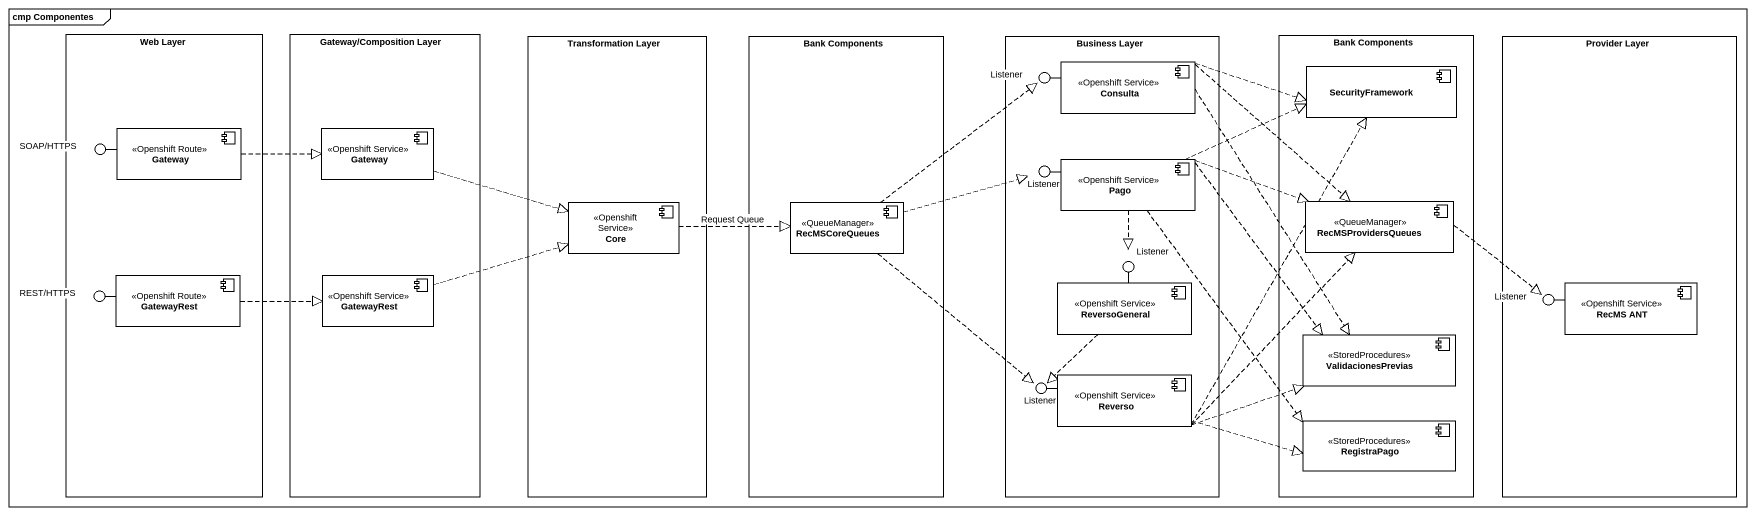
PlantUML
@startuml
mainframe cmp Componentes
rectangle "Web Layer" as Web_Layer {
  component Gateway <<Openshift Route>>
  component GatewayRest <<Openshift Route>>
}
rectangle "Gateway/Composition Layer" as Gateway_Composition_Layer {
  component "Gateway" as Gateway_2 <<Openshift Service>>
  component "GatewayRest" as GatewayRest_2 <<Openshift Service>>
}
rectangle "Transformation Layer" as Transformation_Layer {
  component Core <<Openshift Service>>
}
rectangle "Bank Components" as Bank_Components {
  component RecMSCoreQueues <<QueueManager>>
}
rectangle "Business Layer" as Business_Layer {
  component Consulta <<Openshift Service>>
  component Pago <<Openshift Service>>
  component ReversoGeneral <<Openshift Service>>
  component Reverso <<Openshift Service>>
}
rectangle "Bank Components" as Bank_Components_2 {
  component SecurityFramework
  component RecMSProvidersQueues <<QueueManager>>
  component ValidacionesPrevias <<StoredProcedures>>
  component RegistraPago <<StoredProcedures>>
}
rectangle "Provider Layer" as Provider_Layer {
  component "RecMS ANT" as RecMS_ANT <<Openshift Service>>
}
() Listener
() "SOAP/HTTPS" as SOAP_HTTPS
() "Listener" as Listener_2
() "Listener" as Listener_3
() "REST/HTTPS" as REST_HTTPS
() "Listener" as Listener_4
() "Listener" as Listener_5
Consulta -left- Listener
Gateway -left- SOAP_HTTPS
Pago -left- Listener_2
ReversoGeneral -up- Listener_3
GatewayRest -left- REST_HTTPS
RecMS_ANT -left- Listener_4
Reverso -left- Listener_5
Consulta .right.|> SecurityFramework
Consulta .right.|> RecMSProvidersQueues
Consulta ..|> ValidacionesPrevias
Gateway .right.|> Gateway_2
Gateway_2 .right.|> Core
Pago .right.|> SecurityFramework
Pago .right.|> RecMSProvidersQueues
Pago ..|> Listener_3
Pago ..|> ValidacionesPrevias
Pago ..|> RegistraPago
Core .right.|> RecMSCoreQueues : Request Queue
RecMSCoreQueues .up.|> Listener
RecMSCoreQueues .right.|> Listener_2
RecMSCoreQueues ..|> Listener_5
RecMSProvidersQueues .right.|> Listener_4
GatewayRest .right.|> GatewayRest_2
GatewayRest_2 .right.|> Core
ReversoGeneral ..|> Listener_5
Reverso .up.|> SecurityFramework
Reverso .up.|> RecMSProvidersQueues
Reverso .right.|> ValidacionesPrevias
Reverso .right.|> RegistraPago
@enduml
